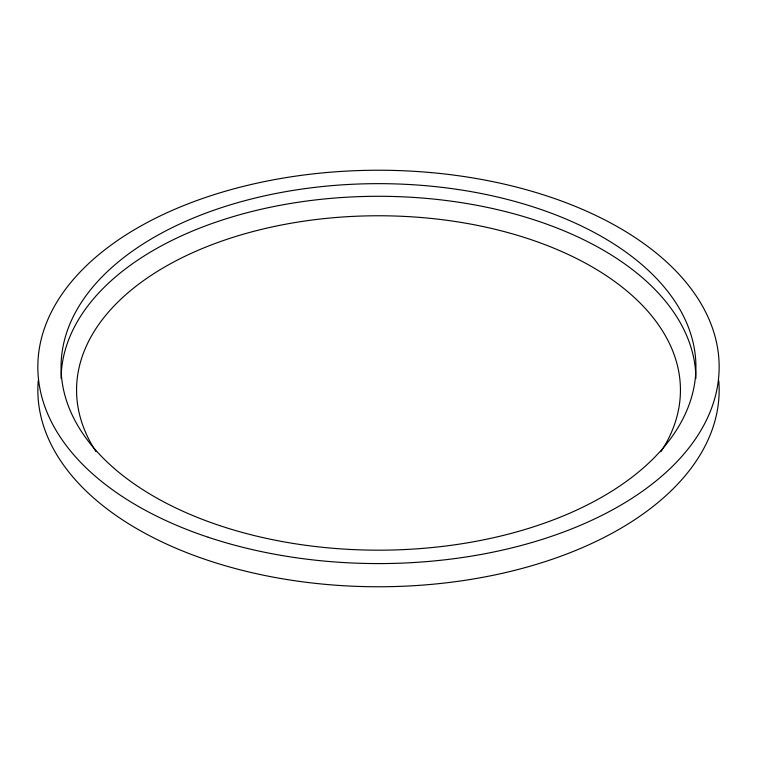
<?xml version="1.0" encoding="UTF-8"?>
<svg xmlns="http://www.w3.org/2000/svg" width="757" height="757" viewBox="0 0 757 757"><rect width="100%" height="100%" fill="white"/><g stroke="black" fill="none" stroke-linecap="round" stroke-linejoin="round"><path stroke-width="1.14" d="M718.772 380.828A340.65 196.669 0 0 1 378.5 586.76A340.65 196.669 0 0 1 38.228 380.828M93.877 448.276A301.939 174.328 0 0 1 378.5 215.764A301.939 174.328 0 0 1 663.123 448.276M662.593 449.138A301.939 174.328 0 0 1 660.946 451.711M96.054 451.711A301.939 174.328 0 0 1 94.407 449.138M61.08 378.405A317.42 183.26 0 0 1 378.5 196.29A317.42 183.26 0 0 1 695.92 378.405M208.175 537.233A340.65 196.669 0 0 0 719.15 366.908A340.65 196.669 0 0 0 208.175 196.583A340.65 196.669 0 0 0 208.175 537.233M219.785 525.623A317.42 183.26 0 0 0 695.92 366.908A317.42 183.26 0 0 0 219.785 208.203A317.42 183.26 0 0 0 219.785 525.623"/></g></svg>
